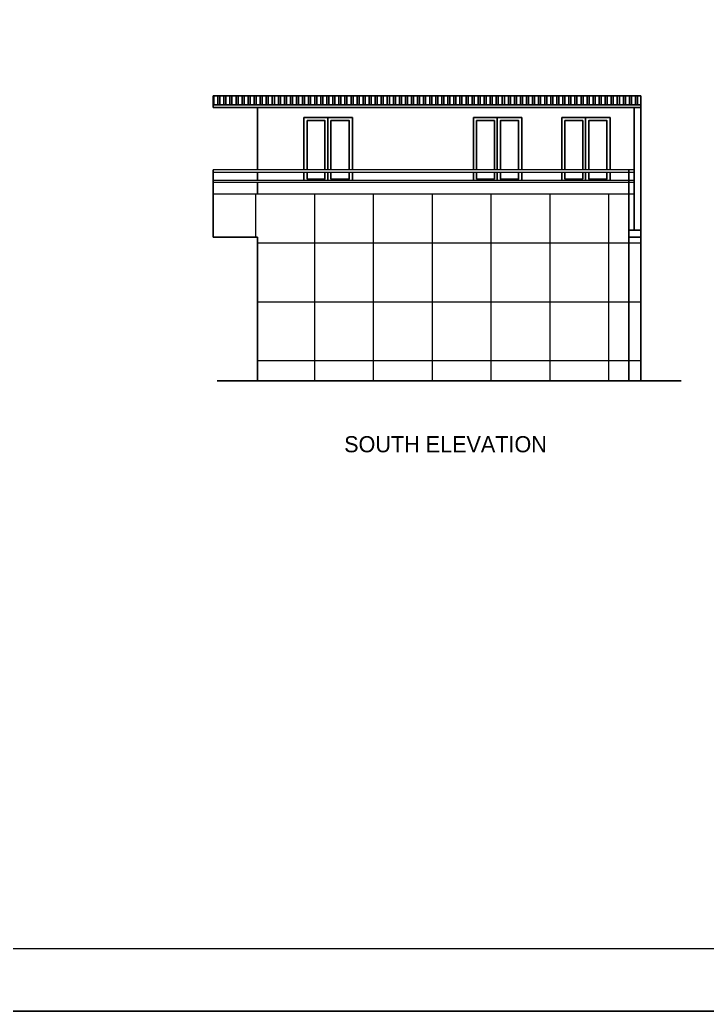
# Model space of a CAD drawing. Header units: inches. Extents: x 10143 to 23587, y -150 to 2442.
# Drawn here: x 18536 to 19047, y -150 to 587 of the extents above; entities that cross this region are included whole.
import ezdxf
from ezdxf.enums import TextEntityAlignment as Align

# ---------------------------------------------------------------- set-up
doc = ezdxf.new("R2010")
doc.units = ezdxf.units.IN
doc.header["$LTSCALE"] = 0.5
doc.header["$MEASUREMENT"] = 0
for name, color, linetype, lineweight in [('A_hatch', 253, 'Continuous', 5), ('DW TEXT', 92, 'Continuous', 15), ('ELE1', 3, 'Continuous', 9), ('ELEVATION', 85, 'Continuous', 9), ('Toilet', 7, 'Continuous', 25)]:
    doc.layers.add(name, color=color, linetype=linetype, lineweight=lineweight)
doc.styles.add('CEN', font='GOTHIC.TTF')
pattern_1 = [(90, (13242.67, 3352.15), (-43.75, 0), []), (180, (13242.67, 3352.15), (-4e-15, -43.75), [])]

msp = doc.modelspace()

# ---------------------------------------------------------------- hatches: boundary and pattern name
at = {"layer": 'A_hatch', "ltscale": 5}
h = msp.add_hatch(dxfattribs=at)
h.set_pattern_fill('ANSI37', color=11, scale=350, angle=45)
h.set_pattern_definition(pattern_1)
h.paths.add_polyline_path([(18679.68, 457.38), (18679.68, 430.38), (18679.68, 425.38), (18712.68, 425.38), (18712.68, 318.38), (18988.58, 318.38), (18988.58, 425.38), (18988.58, 457.38)])
h = msp.add_hatch(dxfattribs=at)
h.set_pattern_fill('ANSI37', color=11, scale=350, angle=45)
h.set_pattern_definition(pattern_1)
h.paths.add_polyline_path([(18997.56, 425.38), (18988.58, 425.38), (18988.58, 318.38), (18997.56, 318.38)])
at = {"layer": 'Toilet'}
h = msp.add_hatch(dxfattribs=at)
h.set_pattern_fill('ANSI32', color=256, scale=12, angle=45)
h.set_pattern_definition([(90, (5714.1383, 713.171), (-4.5, 0), []), (90, (5715.6383, 714.671), (-4.5, 0), [])])
h.paths.add_polyline_path([(18679.68, 530.38), (18679.68, 523.61), (18997.56, 523.61), (18997.56, 530.38)])

# ---------------------------------------------------------------- linework, layer by layer
at = {"color": 5}
for p, q in [((18747.18, 514.38), (18783.18, 514.38)), ((18747.18, 514.38), (18747.18, 475.38)), ((18764.84, 514.38), (18764.84, 475.38)), ((18783.18, 514.38), (18783.18, 475.38)), ((18873.14, 514.38), (18909.14, 514.38)), ((18873.14, 514.38), (18873.14, 475.38)), ((18890.8, 514.38), (18890.8, 475.38)), ((18909.14, 514.38), (18909.14, 475.38)), ((18938.8, 514.38), (18974.8, 514.38)), ((18938.8, 514.38), (18938.8, 475.38)), ((18956.46, 514.38), (18956.46, 475.38)), ((18974.8, 514.38), (18974.8, 475.38)), ((18747.18, 473.38), (18747.18, 467.38)), ((18764.84, 473.38), (18764.84, 467.38)), ((18783.18, 473.38), (18783.18, 467.38)), ((18873.14, 473.38), (18873.14, 467.38)), ((18890.8, 473.38), (18890.8, 467.38)), ((18909.14, 473.38), (18909.14, 467.38)), ((18938.8, 473.38), (18938.8, 467.38)), ((18956.46, 473.38), (18956.46, 467.38)), ((18974.8, 473.38), (18974.8, 467.38))]:
    msp.add_line(p, q, dxfattribs=at)
for points in [[(18749.58, 475.38), (18749.58, 511.92), (18762.78, 511.92), (18762.78, 475.38)], [(18767.24, 475.38), (18767.24, 511.92), (18780.78, 511.92), (18780.78, 475.38)], [(18875.54, 475.38), (18875.54, 511.92), (18888.74, 511.92), (18888.74, 475.38)], [(18893.2, 475.38), (18893.2, 511.92), (18906.74, 511.92), (18906.74, 475.38)], [(18941.2, 475.38), (18941.2, 511.92), (18954.4, 511.92), (18954.4, 475.38)], [(18958.86, 475.38), (18958.86, 511.92), (18972.4, 511.92), (18972.4, 475.38)], [(18762.78, 473.38), (18762.78, 468.52), (18749.58, 468.52), (18749.58, 473.38)], [(18780.78, 473.38), (18780.78, 468.52), (18767.24, 468.52), (18767.24, 473.38)], [(18888.74, 473.38), (18888.74, 468.52), (18875.54, 468.52), (18875.54, 473.38)], [(18906.74, 473.38), (18906.74, 468.52), (18893.2, 468.52), (18893.2, 473.38)], [(18954.4, 473.38), (18954.4, 468.52), (18941.2, 468.52), (18941.2, 473.38)], [(18972.4, 473.38), (18972.4, 468.52), (18958.86, 468.52), (18958.86, 473.38)]]:
    msp.add_lwpolyline(points, dxfattribs=at)
at = {"layer": 'A_hatch', "color": 11, "ltscale": 5}
for p, q in [((18992.63, 475.38), (18679.68, 475.38)), ((18992.63, 473.38), (18679.68, 473.38)), ((18992.63, 467.38), (18679.68, 467.38)), ((18992.63, 465.88), (18679.68, 465.88)), ((18679.68, 457.38), (18992.63, 457.38))]:
    msp.add_line(p, q, dxfattribs=at)
at = {"layer": 'Defpoints'}
msp.add_lwpolyline([(20282.07, 2097.54), (17104.47, 2097.54), (17104.47, -150.43), (20282.07, -150.43)], close=True, dxfattribs=at)
at = {"layer": 'ELE1'}
msp.add_lwpolyline([(17150.79, 2051.22), (20235.76, 2051.22), (20235.76, -104.11), (17150.79, -104.11)], close=True, dxfattribs=at)
at = {"layer": 'ELEVATION'}
msp.add_line((18679.68, 475.38), (18679.68, 435.38), dxfattribs=at)
at = {"layer": 'Toilet'}
for p, q in [((18679.68, 530.38), (18997.56, 530.38)), ((18679.68, 521.61), (18679.68, 530.38)), ((18997.56, 523.61), (18679.68, 523.61)), ((18712.68, 530.38), (18997.56, 530.38)), ((18997.56, 430.38), (18997.56, 530.38)), ((18997.56, 521.61), (18679.68, 521.61)), ((18712.68, 475.38), (18712.68, 521.61)), ((18991.96, 521.61), (18997.56, 521.61)), ((18992.63, 430.38), (18992.63, 521.61)), ((18679.68, 435.38), (18679.68, 475.38)), ((18679.68, 430.38), (18679.68, 475.38)), ((18712.68, 467.38), (18712.68, 473.38)), ((18988.58, 425.38), (18988.58, 475.38)), ((18992.63, 475.38), (18992.63, 430.38)), ((18712.68, 457.38), (18712.68, 465.88)), ((18679.68, 425.38), (18679.68, 430.38)), ((18988.58, 430.38), (18997.56, 430.38)), ((18997.56, 318.38), (18997.56, 430.38)), ((18712.68, 425.38), (18679.68, 425.38)), ((18712.68, 318.38), (18712.68, 425.38)), ((18988.58, 425.38), (18997.56, 425.38)), ((18988.58, 425.38), (18988.58, 318.38)), ((18712.68, 318.38), (18682.68, 318.38)), ((18712.68, 318.38), (18997.56, 318.38)), ((18997.56, 318.38), (19027.56, 318.38))]:
    msp.add_line(p, q, dxfattribs=at)

# ---------------------------------------------------------------- texts
at = {"layer": 'DW TEXT', "ltscale": 0.13, "style": 'CEN'}
msp.add_text('SOUTH ELEVATION', height=12, dxfattribs=at).set_placement((18852.4, 271.26), align=Align.MIDDLE_CENTER)

doc.saveas('drawing.dxf')
